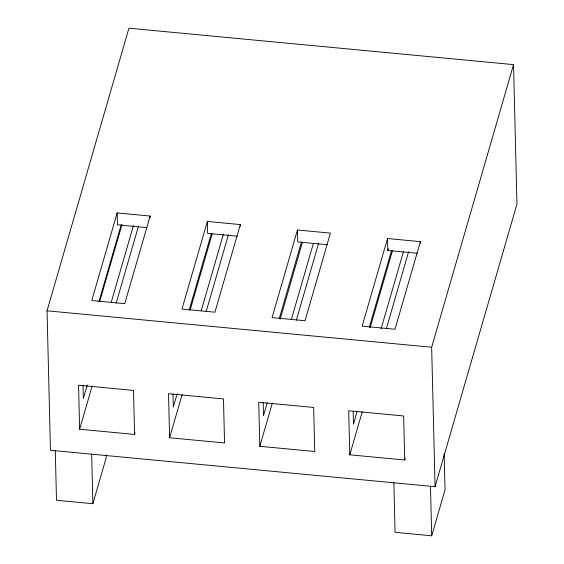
<?xml version="1.0" encoding="UTF-8"?>
<svg xmlns="http://www.w3.org/2000/svg" width="564" height="564" viewBox="0 0 564 564"><rect width="100%" height="100%" fill="white"/><g stroke="black" fill="none" stroke-linecap="round" stroke-linejoin="round"><path stroke-width="0.85" d="M47.045 310.813L128.93 28.2L513.543 64.62L516.955 204.076L435.07 486.69L50.457 450.269L47.045 310.813L431.657 347.234L513.543 64.62M117.164 212.924L91.777 300.534L124.743 303.651L150.13 216.04L117.164 212.924L117.453 224.846L146.95 227.644M98.961 301.592L121.225 224.761M99.765 301.254L122.028 224.43M87.237 385.078L83.324 398.593L83.007 385.684M111.214 302.339L133.471 225.508M135.064 432.743L134.577 434.435L79.63 429.232L92.136 386.079M116.163 303.157L138.476 226.157M55.286 450.728L56.499 500.275L92.87 503.715L106.222 457.651L106.159 455.014M207.362 221.462L181.975 309.072L214.94 312.195L240.327 224.585L207.362 221.462L207.651 233.39L237.148 236.182M189.166 310.129L211.429 233.299M190.195 309.819L212.212 233.834M177.209 393.601L173.296 407.109L172.979 394.208M201.186 310.863L223.443 234.032M169.602 437.756L168.53 393.714L223.471 398.917L224.55 442.959L169.602 437.756L182.109 394.603M206.135 311.68L228.448 234.68M297.447 229.992L272.067 317.602L305.032 320.726L330.412 233.115L297.447 229.992L297.743 241.921L327.24 244.713M279.25 318.66L301.514 241.829M280.153 319.203L302.41 242.372M267.167 402.985L263.494 415.647L263.184 402.745M291.384 319.4L313.401 243.415M259.807 446.293L258.728 402.259L313.676 407.462L314.747 451.496L259.807 446.293L272.306 403.14M296.333 320.218L318.646 243.218M387.531 238.523L362.151 326.133L395.004 329.242L420.384 241.632L387.531 238.523L387.828 250.451L417.219 253.236M387.828 250.451L388.314 248.759M369.335 327.19L391.599 250.36M370.125 327.726L392.382 250.895M357.139 411.501L353.466 424.17L353.156 411.269M381.109 328.763L403.373 251.932M405.213 458.328L404.719 460.02L349.779 454.817L362.278 411.664M386.305 328.741L408.618 251.741M393.855 482.791L395.068 532.331L431.7 535.8L445.045 489.735L444.157 453.23M431.657 347.234L435.07 486.69M430.487 486.26L431.7 535.8M420.384 241.632L420.427 243.338M404.719 460.02L403.648 415.978L348.7 410.775L349.779 454.817M240.327 224.585L240.37 226.291M150.13 216.04L150.172 217.746M134.577 434.435L133.499 390.401L78.558 385.198L79.63 429.232M91.664 454.175L92.87 503.715"/></g></svg>
